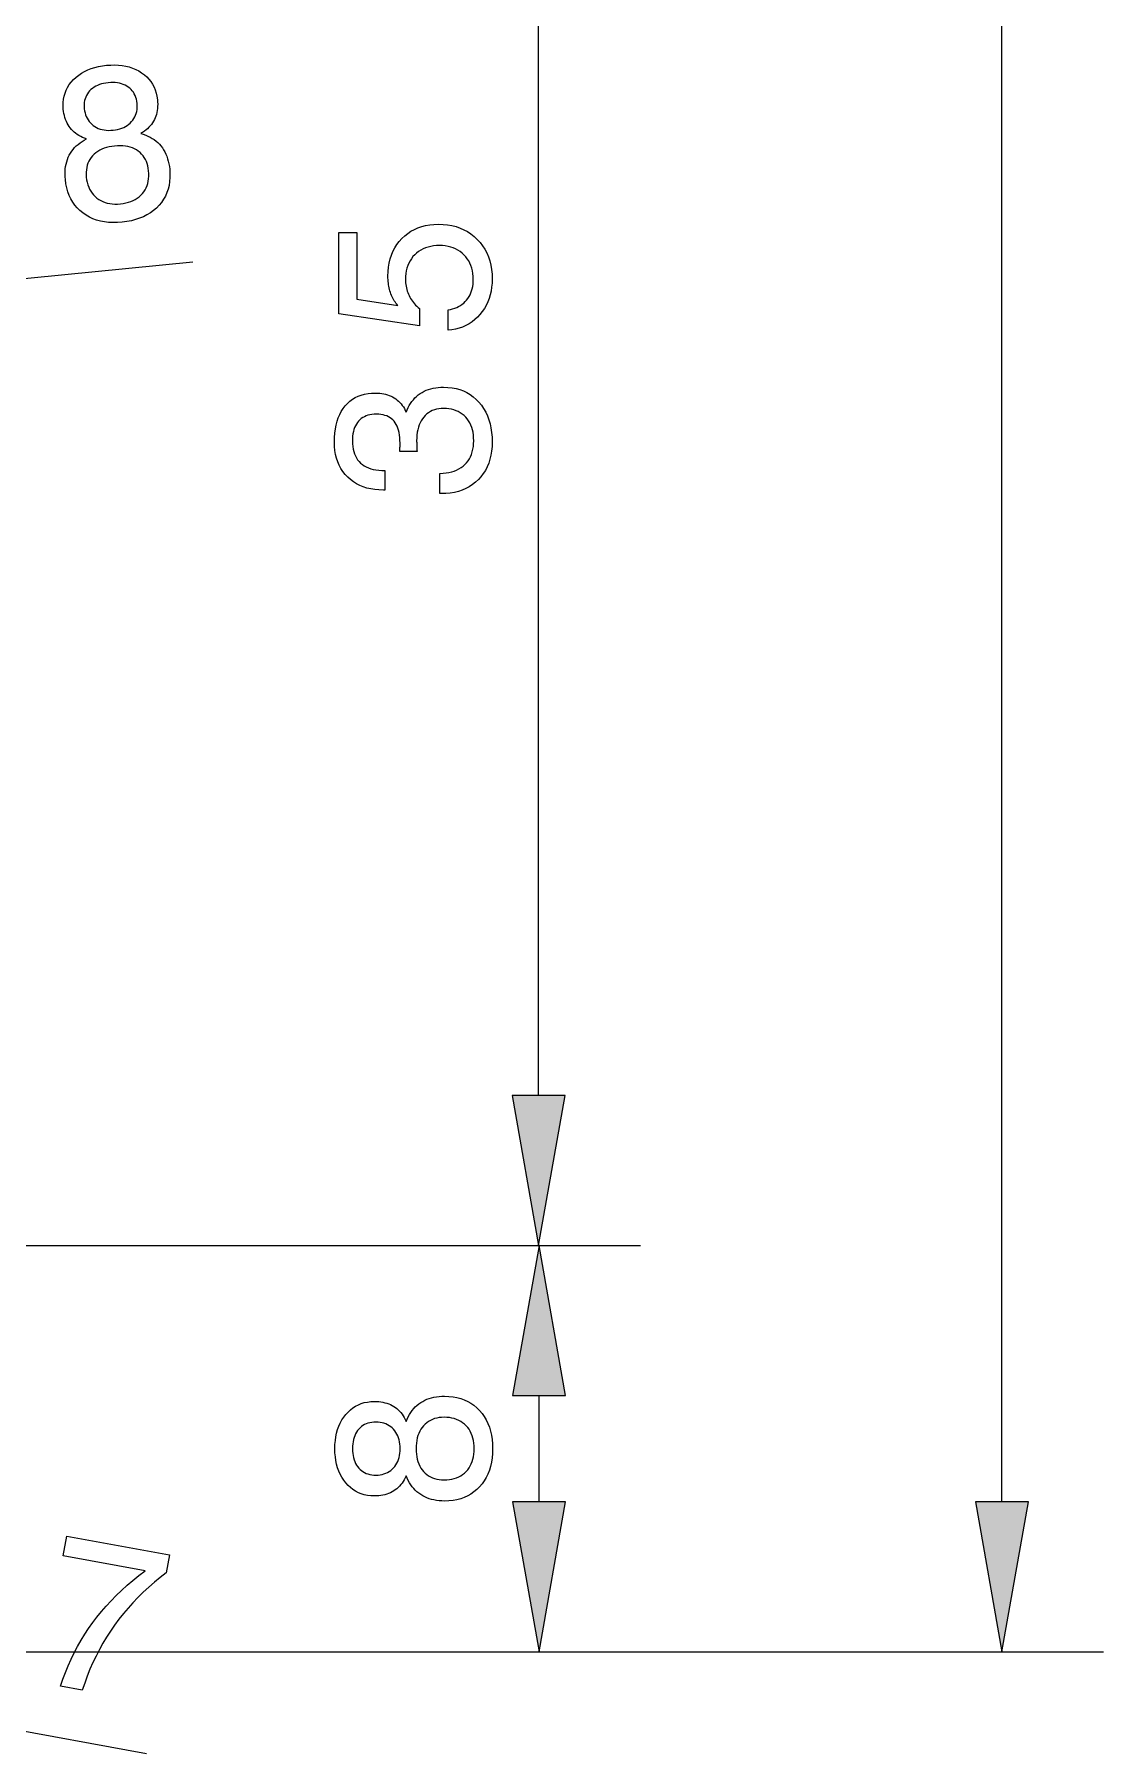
# Model space of a CAD drawing. Extents: x 0 to 297, y 0 to 420.
# Drawn here: x 192.75 to 213.8, y 147.65 to 181.52 of the extents above; entities that cross this region are included whole.
import ezdxf

# ---------------------------------------------------------------- set-up
doc = ezdxf.new("R2010")
doc.units = 0

msp = doc.modelspace()

# ---------------------------------------------------------------- linework, layer by layer
at = {"color": 7, "lineweight": 13}
for p, q in [((211.797, 152.612), (211.797, 326.904)), ((202.674, 160.612), (202.674, 189.704)), ((168.87, 174.334), (195.871, 177.038)), ((167.6, 157.658), (204.684, 157.658)), ((167.6, 157.658), (204.674, 157.658)), ((170.06, 152.212), (194.957, 147.65)), ((166.4, 149.658), (204.684, 149.658)), ((166.4, 149.658), (213.797, 149.658))]:
    msp.add_line(p, q, dxfattribs=at)
at = {"color": 7, "lineweight": 13, "ltscale": 0.052279}
msp.add_line((202.684, 152.612), (202.684, 154.704), dxfattribs=at)
at = {"color": 7, "lineweight": 13}
for points in [[(193.777, 179.456), (193.736, 179.471), (193.698, 179.487), (193.661, 179.505), (193.626, 179.524), (193.593, 179.545), (193.562, 179.568), (193.533, 179.591), (193.506, 179.617), (193.48, 179.644), (193.456, 179.672), (193.434, 179.702), (193.414, 179.733), (193.396, 179.766), (193.38, 179.801), (193.365, 179.837), (193.352, 179.876), (193.341, 179.915), (193.332, 179.956), (193.325, 179.999), (193.319, 180.044), (193.315, 180.111), (193.317, 180.176), (193.323, 180.24), (193.335, 180.301), (193.353, 180.36), (193.375, 180.417), (193.404, 180.472), (193.437, 180.525), (193.476, 180.576), (193.521, 180.625), (193.57, 180.671), (193.622, 180.713), (193.678, 180.751), (193.738, 180.785), (193.801, 180.816), (193.867, 180.842), (193.938, 180.864), (194.011, 180.882), (194.089, 180.896), (194.17, 180.906), (194.251, 180.912), (194.33, 180.914), (194.406, 180.911), (194.48, 180.903), (194.55, 180.891), (194.618, 180.874), (194.683, 180.852), (194.745, 180.826), (194.805, 180.795), (194.861, 180.76), (194.914, 180.72), (194.962, 180.678), (195.005, 180.633), (195.044, 180.584), (195.077, 180.533), (195.106, 180.478), (195.129, 180.421), (195.148, 180.36), (195.162, 180.296), (195.172, 180.229), (195.175, 180.184), (195.177, 180.14), (195.176, 180.098), (195.173, 180.057), (195.169, 180.017), (195.162, 179.978), (195.153, 179.94), (195.142, 179.904), (195.129, 179.869), (195.114, 179.836), (195.096, 179.803), (195.077, 179.772), (195.055, 179.742), (195.031, 179.713), (195.005, 179.685), (194.977, 179.658), (194.947, 179.633), (194.914, 179.608), (194.879, 179.585), (194.842, 179.563), (194.892, 179.548), (194.94, 179.531), (194.985, 179.512), (195.028, 179.491), (195.069, 179.467), (195.108, 179.442), (195.145, 179.414), (195.179, 179.384), (195.211, 179.351), (195.241, 179.317), (195.269, 179.28), (195.294, 179.241), (195.317, 179.201), (195.337, 179.158), (195.356, 179.114), (195.372, 179.067), (195.385, 179.019), (195.397, 178.968), (195.406, 178.916), (195.413, 178.861), (195.418, 178.777), (195.418, 178.695), (195.412, 178.616), (195.4, 178.541), (195.382, 178.468), (195.358, 178.398), (195.328, 178.331), (195.292, 178.267), (195.251, 178.206), (195.203, 178.148), (195.151, 178.093), (195.094, 178.043), (195.032, 177.999), (194.966, 177.958), (194.896, 177.923), (194.821, 177.892), (194.742, 177.866), (194.659, 177.845), (194.571, 177.828), (194.479, 177.816), (194.386, 177.81), (194.297, 177.809), (194.211, 177.813), (194.128, 177.823), (194.049, 177.838), (193.974, 177.859), (193.901, 177.885), (193.832, 177.917), (193.767, 177.955), (193.704, 177.997), (193.647, 178.045), (193.594, 178.097), (193.546, 178.153), (193.504, 178.212), (193.467, 178.276), (193.435, 178.344), (193.408, 178.416), (193.386, 178.492), (193.37, 178.572), (193.359, 178.656), (193.355, 178.71), (193.353, 178.763), (193.354, 178.815), (193.358, 178.865), (193.364, 178.914), (193.374, 178.961), (193.385, 179.007), (193.4, 179.052), (193.417, 179.095), (193.437, 179.136), (193.459, 179.176), (193.484, 179.214), (193.512, 179.25), (193.542, 179.285), (193.575, 179.318), (193.61, 179.349), (193.648, 179.378), (193.688, 179.406), (193.731, 179.432)], [(193.732, 180.051), (193.737, 180.009), (193.746, 179.969), (193.757, 179.932), (193.77, 179.896), (193.787, 179.862), (193.806, 179.83), (193.827, 179.8), (193.851, 179.772), (193.878, 179.745), (193.908, 179.721), (193.94, 179.7), (193.973, 179.681), (194.008, 179.664), (194.044, 179.651), (194.083, 179.64), (194.122, 179.632), (194.164, 179.627), (194.207, 179.625), (194.251, 179.626), (194.297, 179.629), (194.344, 179.635), (194.388, 179.643), (194.43, 179.654), (194.47, 179.667), (194.507, 179.683), (194.543, 179.701), (194.576, 179.721), (194.607, 179.744), (194.636, 179.769), (194.663, 179.797), (194.687, 179.826), (194.709, 179.857), (194.727, 179.89), (194.742, 179.923), (194.754, 179.959), (194.763, 179.995), (194.77, 180.033), (194.773, 180.072), (194.773, 180.113), (194.77, 180.155), (194.765, 180.197), (194.757, 180.236), (194.746, 180.274), (194.732, 180.309), (194.716, 180.343), (194.698, 180.374), (194.677, 180.403), (194.653, 180.43), (194.627, 180.455), (194.598, 180.478), (194.567, 180.498), (194.534, 180.516), (194.499, 180.531), (194.463, 180.544), (194.424, 180.553), (194.384, 180.561), (194.342, 180.565), (194.298, 180.567), (194.252, 180.566), (194.204, 180.562), (194.157, 180.556), (194.112, 180.548), (194.07, 180.538), (194.029, 180.525), (193.992, 180.51), (193.956, 180.493), (193.923, 180.474), (193.892, 180.452), (193.863, 180.428), (193.837, 180.402), (193.813, 180.374), (193.792, 180.344), (193.774, 180.313), (193.759, 180.28), (193.747, 180.246), (193.738, 180.21), (193.732, 180.173), (193.729, 180.134), (193.729, 180.093)], [(193.771, 178.705), (193.778, 178.652), (193.788, 178.602), (193.801, 178.554), (193.818, 178.508), (193.837, 178.465), (193.859, 178.425), (193.885, 178.388), (193.913, 178.353), (193.945, 178.321), (193.979, 178.291), (194.016, 178.264), (194.055, 178.241), (194.097, 178.221), (194.14, 178.205), (194.185, 178.192), (194.233, 178.182), (194.282, 178.176), (194.334, 178.173), (194.387, 178.173), (194.443, 178.177), (194.499, 178.184), (194.551, 178.195), (194.602, 178.208), (194.649, 178.224), (194.694, 178.242), (194.736, 178.264), (194.775, 178.289), (194.812, 178.317), (194.846, 178.347), (194.877, 178.381), (194.905, 178.417), (194.929, 178.455), (194.95, 178.494), (194.968, 178.536), (194.982, 178.58), (194.992, 178.626), (194.999, 178.673), (195.002, 178.723), (195.002, 178.775), (194.998, 178.828), (194.992, 178.878), (194.982, 178.925), (194.969, 178.97), (194.954, 179.012), (194.935, 179.052), (194.913, 179.089), (194.888, 179.124), (194.86, 179.156), (194.829, 179.186), (194.795, 179.214), (194.758, 179.238), (194.719, 179.26), (194.678, 179.278), (194.634, 179.293), (194.589, 179.305), (194.541, 179.314), (194.491, 179.319), (194.439, 179.321), (194.385, 179.321), (194.329, 179.316), (194.273, 179.309), (194.22, 179.3), (194.17, 179.287), (194.122, 179.272), (194.078, 179.254), (194.036, 179.233), (193.996, 179.21), (193.96, 179.184), (193.926, 179.155), (193.895, 179.124), (193.867, 179.09), (193.842, 179.054), (193.821, 179.017), (193.803, 178.978), (193.789, 178.937), (193.779, 178.894), (193.772, 178.85), (193.768, 178.803), (193.768, 178.755)], [(200.892, 175.687), (200.892, 176.087), (200.938, 176.096), (200.982, 176.106), (201.023, 176.12), (201.063, 176.136), (201.1, 176.154), (201.136, 176.175), (201.17, 176.198), (201.201, 176.223), (201.23, 176.252), (201.258, 176.282), (201.283, 176.315), (201.305, 176.349), (201.325, 176.385), (201.342, 176.423), (201.357, 176.463), (201.368, 176.505), (201.378, 176.548), (201.384, 176.593), (201.388, 176.639), (201.39, 176.688), (201.388, 176.747), (201.382, 176.804), (201.373, 176.858), (201.36, 176.91), (201.344, 176.96), (201.324, 177.007), (201.3, 177.052), (201.272, 177.095), (201.241, 177.135), (201.206, 177.173), (201.168, 177.208), (201.128, 177.239), (201.086, 177.266), (201.041, 177.29), (200.994, 177.31), (200.944, 177.327), (200.893, 177.34), (200.838, 177.349), (200.782, 177.354), (200.723, 177.356), (200.663, 177.354), (200.606, 177.349), (200.551, 177.34), (200.499, 177.327), (200.449, 177.311), (200.401, 177.291), (200.356, 177.267), (200.314, 177.24), (200.274, 177.209), (200.236, 177.175), (200.202, 177.137), (200.171, 177.097), (200.144, 177.055), (200.12, 177.01), (200.1, 176.963), (200.084, 176.913), (200.071, 176.86), (200.062, 176.805), (200.057, 176.748), (200.055, 176.688), (200.056, 176.653), (200.058, 176.619), (200.061, 176.586), (200.066, 176.553), (200.072, 176.521), (200.08, 176.489), (200.089, 176.458), (200.1, 176.428), (200.111, 176.398), (200.125, 176.369), (200.139, 176.34), (200.155, 176.312), (200.172, 176.285), (200.191, 176.259), (200.211, 176.233), (200.232, 176.209), (200.255, 176.184), (200.279, 176.161), (200.305, 176.138), (200.331, 176.117), (200.331, 175.773), (198.742, 176.009), (198.742, 177.611), (199.096, 177.611), (199.096, 176.298), (199.903, 176.178), (199.885, 176.2), (199.867, 176.222), (199.85, 176.246), (199.835, 176.27), (199.82, 176.295), (199.806, 176.321), (199.793, 176.347), (199.78, 176.375), (199.769, 176.403), (199.759, 176.432), (199.749, 176.461), (199.741, 176.491), (199.734, 176.522), (199.727, 176.553), (199.722, 176.585), (199.717, 176.617), (199.714, 176.65), (199.711, 176.683), (199.71, 176.717), (199.709, 176.751), (199.712, 176.842), (199.72, 176.929), (199.734, 177.012), (199.753, 177.092), (199.778, 177.168), (199.808, 177.24), (199.844, 177.309), (199.885, 177.375), (199.931, 177.436), (199.983, 177.494), (200.04, 177.548), (200.1, 177.596), (200.163, 177.638), (200.23, 177.674), (200.3, 177.705), (200.374, 177.731), (200.451, 177.75), (200.531, 177.765), (200.615, 177.773), (200.702, 177.776), (200.795, 177.773), (200.884, 177.764), (200.97, 177.749), (201.051, 177.728), (201.13, 177.701), (201.204, 177.668), (201.276, 177.63), (201.343, 177.585), (201.407, 177.534), (201.468, 177.477), (201.523, 177.416), (201.573, 177.351), (201.617, 177.282), (201.655, 177.21), (201.687, 177.134), (201.714, 177.055), (201.734, 176.972), (201.749, 176.885), (201.758, 176.795), (201.761, 176.701), (201.758, 176.617), (201.751, 176.537), (201.739, 176.459), (201.722, 176.385), (201.701, 176.313), (201.674, 176.244), (201.643, 176.178), (201.607, 176.115), (201.567, 176.055), (201.521, 175.998), (201.472, 175.944), (201.42, 175.896), (201.364, 175.852), (201.306, 175.814), (201.244, 175.78), (201.18, 175.751), (201.112, 175.728), (201.042, 175.709), (200.969, 175.695)], [(200.734, 172.469), (200.734, 172.868), (200.796, 172.871), (200.855, 172.877), (200.911, 172.886), (200.964, 172.899), (201.015, 172.914), (201.062, 172.934), (201.107, 172.956), (201.149, 172.981), (201.188, 173.01), (201.224, 173.042), (201.257, 173.077), (201.287, 173.114), (201.313, 173.154), (201.335, 173.197), (201.355, 173.243), (201.37, 173.291), (201.382, 173.342), (201.391, 173.396), (201.396, 173.452), (201.398, 173.511), (201.396, 173.569), (201.392, 173.624), (201.384, 173.677), (201.373, 173.727), (201.358, 173.775), (201.341, 173.82), (201.321, 173.863), (201.297, 173.903), (201.27, 173.941), (201.24, 173.976), (201.207, 174.008), (201.172, 174.037), (201.134, 174.062), (201.094, 174.084), (201.052, 174.103), (201.008, 174.118), (200.961, 174.13), (200.911, 174.139), (200.86, 174.144), (200.806, 174.145), (200.757, 174.144), (200.71, 174.139), (200.665, 174.13), (200.623, 174.119), (200.582, 174.104), (200.544, 174.085), (200.509, 174.063), (200.475, 174.038), (200.444, 174.01), (200.415, 173.978), (200.388, 173.943), (200.364, 173.905), (200.343, 173.865), (200.325, 173.822), (200.309, 173.776), (200.297, 173.728), (200.287, 173.677), (200.28, 173.623), (200.276, 173.566), (200.274, 173.507), (200.274, 173.498), (200.274, 173.49), (200.275, 173.481), (200.275, 173.472), (200.275, 173.463), (200.275, 173.455), (200.275, 173.446), (200.276, 173.436), (200.276, 173.427), (200.276, 173.418), (200.277, 173.409), (200.277, 173.398), (200.278, 173.388), (200.278, 173.376), (200.279, 173.364), (200.28, 173.352), (200.28, 173.339), (200.281, 173.325), (200.282, 173.311), (200.283, 173.296), (199.943, 173.296), (199.944, 173.305), (199.944, 173.314), (199.945, 173.323), (199.945, 173.332), (199.945, 173.341), (199.945, 173.35), (199.946, 173.359), (199.946, 173.367), (199.946, 173.376), (199.946, 173.384), (199.947, 173.393), (199.947, 173.401), (199.947, 173.409), (199.947, 173.417), (199.947, 173.425), (199.947, 173.433), (199.947, 173.44), (199.948, 173.448), (199.948, 173.455), (199.948, 173.462), (199.946, 173.519), (199.943, 173.573), (199.937, 173.623), (199.929, 173.671), (199.919, 173.716), (199.906, 173.757), (199.891, 173.796), (199.874, 173.831), (199.854, 173.864), (199.833, 173.894), (199.808, 173.92), (199.782, 173.944), (199.753, 173.965), (199.721, 173.983), (199.687, 173.999), (199.651, 174.011), (199.612, 174.021), (199.571, 174.028), (199.528, 174.032), (199.482, 174.034), (199.437, 174.032), (199.395, 174.028), (199.355, 174.021), (199.316, 174.012), (199.28, 174), (199.246, 173.985), (199.215, 173.967), (199.185, 173.947), (199.157, 173.924), (199.132, 173.898), (199.108, 173.869), (199.088, 173.839), (199.069, 173.805), (199.053, 173.77), (199.04, 173.732), (199.029, 173.692), (199.02, 173.649), (199.014, 173.604), (199.011, 173.556), (199.009, 173.507), (199.011, 173.451), (199.016, 173.397), (199.024, 173.347), (199.035, 173.299), (199.05, 173.254), (199.068, 173.212), (199.089, 173.173), (199.113, 173.136), (199.141, 173.102), (199.172, 173.071), (199.206, 173.043), (199.243, 173.018), (199.283, 172.995), (199.326, 172.976), (199.372, 172.96), (199.421, 172.946), (199.473, 172.936), (199.529, 172.929), (199.587, 172.924), (199.648, 172.923), (199.648, 172.539), (199.619, 172.539), (199.532, 172.542), (199.45, 172.549), (199.37, 172.562), (199.295, 172.58), (199.223, 172.603), (199.154, 172.631), (199.09, 172.664), (199.028, 172.703), (198.971, 172.746), (198.917, 172.795), (198.867, 172.848), (198.823, 172.905), (198.783, 172.965), (198.749, 173.029), (198.721, 173.096), (198.697, 173.167), (198.679, 173.241), (198.666, 173.319), (198.658, 173.4), (198.655, 173.486), (198.657, 173.575), (198.664, 173.661), (198.674, 173.743), (198.689, 173.82), (198.708, 173.894), (198.732, 173.963), (198.76, 174.028), (198.791, 174.089), (198.828, 174.145), (198.868, 174.198), (198.912, 174.246), (198.96, 174.289), (199.011, 174.327), (199.065, 174.36), (199.123, 174.388), (199.184, 174.411), (199.249, 174.428), (199.317, 174.441), (199.388, 174.449), (199.463, 174.451), (199.505, 174.45), (199.547, 174.447), (199.587, 174.442), (199.626, 174.436), (199.664, 174.427), (199.7, 174.417), (199.736, 174.404), (199.77, 174.39), (199.802, 174.373), (199.834, 174.355), (199.864, 174.335), (199.892, 174.313), (199.919, 174.289), (199.945, 174.264), (199.969, 174.236), (199.992, 174.207), (200.013, 174.176), (200.033, 174.143), (200.051, 174.108), (200.068, 174.072), (200.086, 174.119), (200.107, 174.164), (200.13, 174.207), (200.154, 174.247), (200.181, 174.285), (200.21, 174.32), (200.24, 174.354), (200.273, 174.385), (200.307, 174.413), (200.344, 174.44), (200.382, 174.463), (200.422, 174.485), (200.464, 174.504), (200.508, 174.52), (200.553, 174.534), (200.6, 174.545), (200.649, 174.554), (200.699, 174.56), (200.752, 174.564), (200.806, 174.565), (200.89, 174.562), (200.972, 174.553), (201.05, 174.538), (201.124, 174.518), (201.195, 174.491), (201.263, 174.459), (201.327, 174.42), (201.388, 174.376), (201.445, 174.326), (201.499, 174.27), (201.549, 174.209), (201.593, 174.144), (201.633, 174.075), (201.667, 174.003), (201.695, 173.926), (201.719, 173.846), (201.737, 173.762), (201.75, 173.673), (201.758, 173.581), (201.761, 173.486), (201.758, 173.395), (201.75, 173.308), (201.736, 173.224), (201.717, 173.145), (201.693, 173.069), (201.663, 172.997), (201.627, 172.928), (201.587, 172.864), (201.54, 172.803), (201.489, 172.746), (201.432, 172.693), (201.373, 172.646), (201.309, 172.605), (201.242, 172.569), (201.171, 172.538), (201.097, 172.514), (201.019, 172.494), (200.937, 172.48), (200.852, 172.472), (200.763, 172.469)], [(202.153, 160.612), (202.674, 157.658), (203.195, 160.612)], [(203.205, 154.704), (202.684, 157.658), (202.163, 154.704)], [(200.069, 153.121), (200.05, 153.083), (200.03, 153.046), (200.009, 153.011), (199.986, 152.979), (199.962, 152.948), (199.937, 152.919), (199.91, 152.893), (199.882, 152.868), (199.853, 152.845), (199.822, 152.824), (199.79, 152.805), (199.757, 152.789), (199.722, 152.774), (199.686, 152.761), (199.648, 152.75), (199.609, 152.741), (199.569, 152.734), (199.527, 152.729), (199.484, 152.726), (199.439, 152.725), (199.371, 152.728), (199.306, 152.735), (199.244, 152.748), (199.184, 152.766), (199.127, 152.79), (199.073, 152.818), (199.021, 152.852), (198.971, 152.89), (198.924, 152.934), (198.88, 152.983), (198.839, 153.037), (198.803, 153.093), (198.77, 153.152), (198.742, 153.215), (198.719, 153.281), (198.699, 153.35), (198.684, 153.422), (198.674, 153.497), (198.667, 153.575), (198.665, 153.657), (198.667, 153.739), (198.674, 153.817), (198.684, 153.893), (198.699, 153.965), (198.719, 154.034), (198.742, 154.1), (198.77, 154.162), (198.803, 154.222), (198.839, 154.278), (198.88, 154.331), (198.924, 154.379), (198.971, 154.423), (199.021, 154.461), (199.073, 154.494), (199.127, 154.523), (199.184, 154.546), (199.244, 154.564), (199.306, 154.576), (199.371, 154.584), (199.439, 154.587), (199.484, 154.586), (199.528, 154.583), (199.57, 154.578), (199.611, 154.571), (199.65, 154.562), (199.688, 154.552), (199.724, 154.539), (199.759, 154.525), (199.793, 154.508), (199.824, 154.49), (199.855, 154.469), (199.884, 154.447), (199.912, 154.422), (199.939, 154.396), (199.964, 154.367), (199.987, 154.336), (200.01, 154.303), (200.031, 154.268), (200.051, 154.231), (200.069, 154.192), (200.089, 154.241), (200.11, 154.286), (200.134, 154.33), (200.159, 154.37), (200.187, 154.409), (200.216, 154.445), (200.247, 154.478), (200.281, 154.51), (200.316, 154.538), (200.354, 154.565), (200.393, 154.588), (200.434, 154.61), (200.477, 154.629), (200.521, 154.645), (200.567, 154.659), (200.615, 154.67), (200.665, 154.679), (200.716, 154.685), (200.769, 154.689), (200.824, 154.69), (200.908, 154.687), (200.99, 154.679), (201.067, 154.665), (201.142, 154.645), (201.212, 154.62), (201.279, 154.589), (201.343, 154.553), (201.403, 154.511), (201.46, 154.464), (201.513, 154.411), (201.562, 154.353), (201.606, 154.291), (201.644, 154.226), (201.678, 154.156), (201.706, 154.083), (201.729, 154.005), (201.747, 153.924), (201.76, 153.839), (201.768, 153.75), (201.77, 153.657), (201.768, 153.564), (201.76, 153.475), (201.747, 153.39), (201.729, 153.309), (201.706, 153.232), (201.678, 153.158), (201.644, 153.089), (201.606, 153.023), (201.562, 152.962), (201.513, 152.904), (201.46, 152.851), (201.403, 152.804), (201.343, 152.762), (201.279, 152.726), (201.212, 152.696), (201.142, 152.671), (201.067, 152.651), (200.99, 152.637), (200.908, 152.629), (200.824, 152.626), (200.769, 152.627), (200.716, 152.631), (200.665, 152.637), (200.615, 152.646), (200.567, 152.657), (200.521, 152.671), (200.477, 152.688), (200.434, 152.706), (200.393, 152.728), (200.354, 152.751), (200.316, 152.778), (200.281, 152.806), (200.247, 152.837), (200.216, 152.871), (200.187, 152.907), (200.159, 152.945), (200.134, 152.985), (200.11, 153.028), (200.089, 153.074)], [(199.472, 153.136), (199.515, 153.138), (199.555, 153.142), (199.594, 153.149), (199.631, 153.159), (199.666, 153.172), (199.7, 153.187), (199.732, 153.206), (199.763, 153.227), (199.791, 153.252), (199.818, 153.279), (199.843, 153.308), (199.865, 153.339), (199.885, 153.372), (199.902, 153.407), (199.916, 153.444), (199.928, 153.483), (199.937, 153.524), (199.944, 153.566), (199.948, 153.611), (199.949, 153.657), (199.948, 153.704), (199.944, 153.748), (199.937, 153.791), (199.928, 153.832), (199.916, 153.871), (199.902, 153.908), (199.885, 153.943), (199.865, 153.977), (199.843, 154.008), (199.818, 154.038), (199.791, 154.065), (199.763, 154.089), (199.732, 154.11), (199.7, 154.129), (199.666, 154.144), (199.631, 154.157), (199.594, 154.167), (199.555, 154.174), (199.515, 154.178), (199.472, 154.18), (199.43, 154.178), (199.39, 154.174), (199.352, 154.167), (199.315, 154.158), (199.28, 154.145), (199.247, 154.13), (199.216, 154.112), (199.187, 154.091), (199.16, 154.067), (199.134, 154.041), (199.111, 154.012), (199.09, 153.981), (199.071, 153.948), (199.055, 153.912), (199.042, 153.875), (199.03, 153.836), (199.022, 153.794), (199.016, 153.751), (199.012, 153.705), (199.011, 153.657), (199.012, 153.61), (199.016, 153.564), (199.022, 153.521), (199.03, 153.48), (199.042, 153.44), (199.055, 153.403), (199.071, 153.368), (199.09, 153.335), (199.111, 153.304), (199.134, 153.275), (199.16, 153.249), (199.187, 153.225), (199.216, 153.204), (199.247, 153.186), (199.28, 153.171), (199.315, 153.159), (199.352, 153.149), (199.39, 153.142), (199.43, 153.138)], [(200.815, 153.041), (200.869, 153.043), (200.92, 153.048), (200.969, 153.056), (201.016, 153.068), (201.061, 153.083), (201.103, 153.101), (201.143, 153.122), (201.18, 153.147), (201.216, 153.175), (201.249, 153.207), (201.279, 153.241), (201.306, 153.278), (201.33, 153.317), (201.35, 153.358), (201.368, 153.402), (201.382, 153.448), (201.393, 153.497), (201.401, 153.548), (201.406, 153.601), (201.408, 153.657), (201.406, 153.713), (201.401, 153.767), (201.393, 153.818), (201.382, 153.867), (201.368, 153.913), (201.35, 153.957), (201.33, 153.999), (201.306, 154.038), (201.279, 154.075), (201.249, 154.109), (201.216, 154.141), (201.18, 154.169), (201.143, 154.194), (201.103, 154.215), (201.061, 154.233), (201.016, 154.248), (200.969, 154.26), (200.92, 154.268), (200.869, 154.273), (200.815, 154.275), (200.765, 154.273), (200.718, 154.268), (200.672, 154.26), (200.628, 154.248), (200.587, 154.234), (200.548, 154.215), (200.51, 154.194), (200.475, 154.169), (200.442, 154.141), (200.412, 154.11), (200.383, 154.076), (200.358, 154.039), (200.336, 154), (200.317, 153.959), (200.3, 153.915), (200.287, 153.868), (200.276, 153.819), (200.269, 153.768), (200.264, 153.713), (200.263, 153.657), (200.264, 153.601), (200.269, 153.547), (200.276, 153.496), (200.287, 153.447), (200.3, 153.401), (200.317, 153.357), (200.336, 153.315), (200.358, 153.276), (200.383, 153.24), (200.412, 153.206), (200.442, 153.175), (200.475, 153.147), (200.51, 153.122), (200.548, 153.101), (200.587, 153.082), (200.628, 153.068), (200.672, 153.056), (200.718, 153.048), (200.765, 153.043)], [(202.163, 152.612), (202.684, 149.658), (203.205, 152.612)], [(211.276, 152.612), (211.797, 149.658), (212.318, 152.612)], [(193.264, 148.977), (193.311, 149.114), (193.361, 149.249), (193.415, 149.381), (193.473, 149.51), (193.535, 149.637), (193.6, 149.761), (193.669, 149.882), (193.741, 150.001), (193.817, 150.116), (193.897, 150.23), (193.981, 150.34), (194.069, 150.449), (194.161, 150.556), (194.258, 150.661), (194.359, 150.765), (194.465, 150.866), (194.575, 150.965), (194.689, 151.063), (194.807, 151.159), (194.93, 151.252), (193.317, 151.548), (193.388, 151.936), (195.41, 151.565), (195.345, 151.213), (195.226, 151.12), (195.111, 151.026), (195, 150.929), (194.892, 150.829), (194.789, 150.727), (194.689, 150.623), (194.593, 150.516), (194.501, 150.407), (194.413, 150.296), (194.329, 150.182), (194.248, 150.065), (194.171, 149.946), (194.098, 149.824), (194.029, 149.7), (193.964, 149.573), (193.902, 149.443), (193.844, 149.311), (193.79, 149.176), (193.74, 149.039), (193.693, 148.898)]]:
    msp.add_lwpolyline(points, close=True, dxfattribs=at)
for points in [[(202.153, 160.612), (202.674, 157.658), (202.153, 160.612), (203.195, 160.612)], [(203.205, 154.704), (202.684, 157.658), (203.205, 154.704), (202.163, 154.704)], [(202.163, 152.612), (202.684, 149.658), (202.163, 152.612), (203.205, 152.612)], [(211.276, 152.612), (211.797, 149.658), (211.276, 152.612), (212.318, 152.612)]]:
    msp.add_solid(points, dxfattribs=at)

doc.saveas('drawing.dxf')
